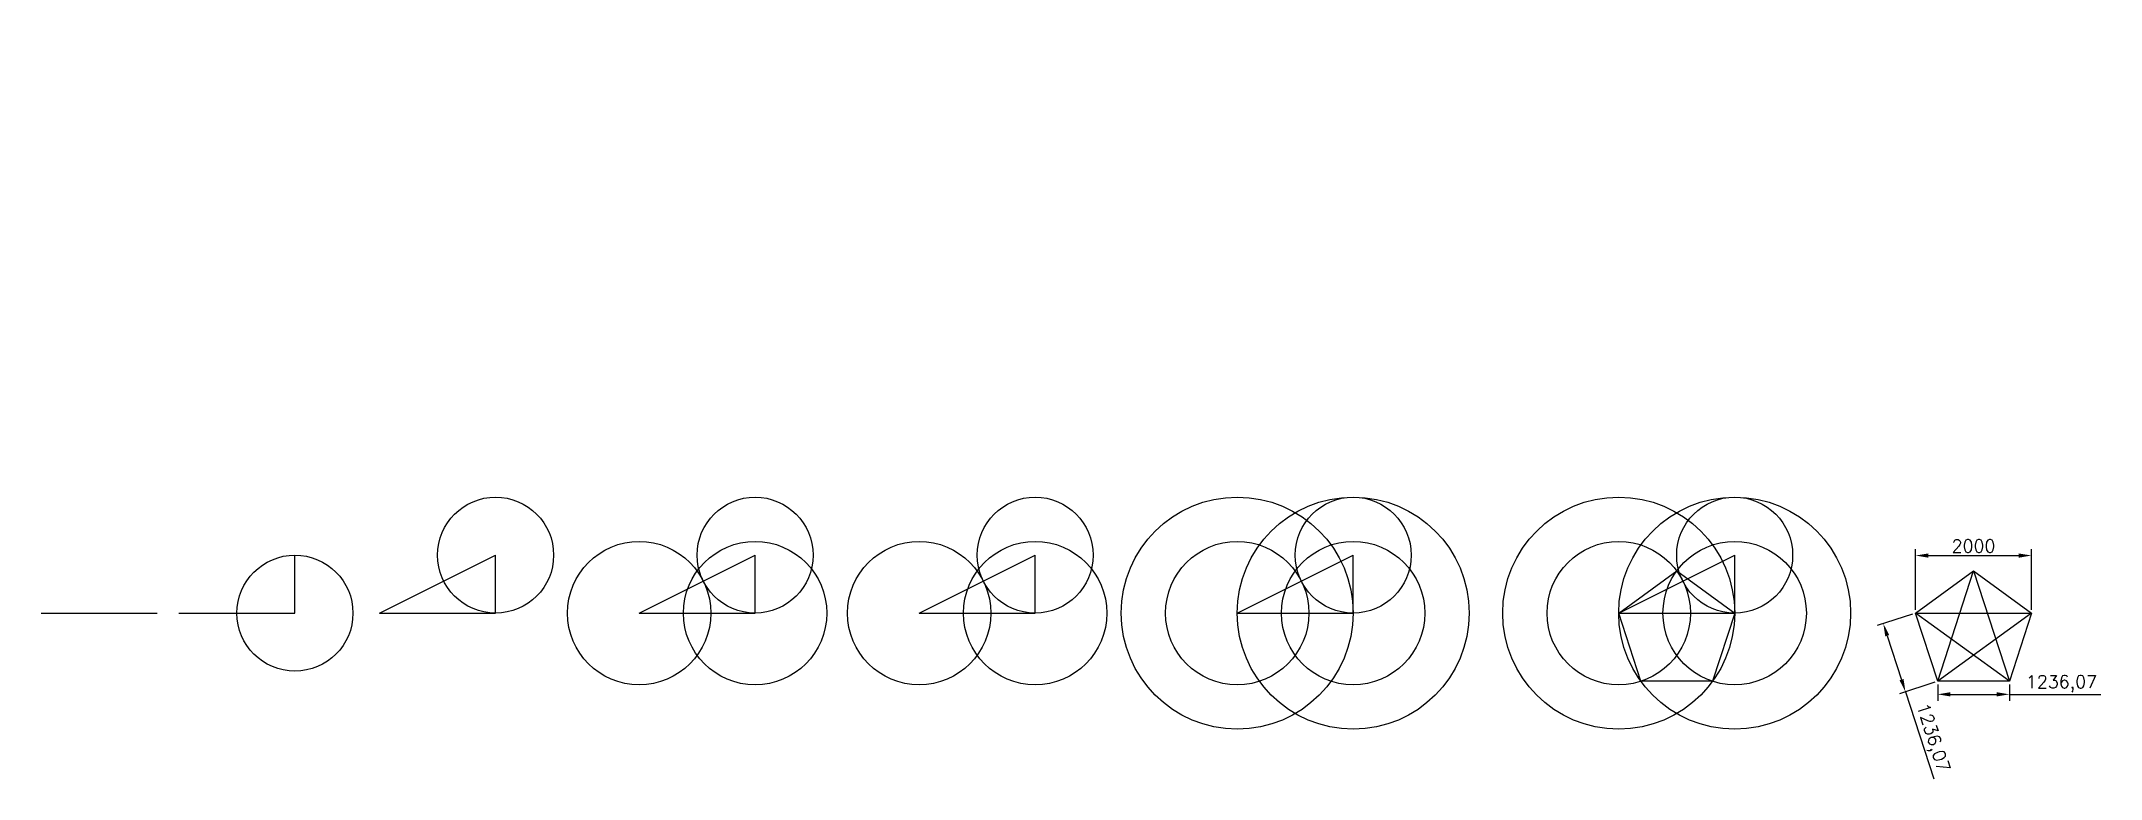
# Model space of a CAD drawing. Header units: millimetres. Extents: x 5358 to 40878, y -11228 to 1486.
import ezdxf

# ---------------------------------------------------------------- set-up
doc = ezdxf.new("R2010")
doc.units = ezdxf.units.MM
doc.styles.get("Standard").update_dxf_attribs({"font": 'txt', "bigfont": 'gbcbig.shx'})
doc.dimstyles.new('副本 ISO-25', dxfattribs={"dimscale": 88, "dimtxt": 2.5, "dimasz": 2.5, "dimexe": 1.25, "dimexo": 0.625, "dimtad": 1, "dimtxsty": 'Standard', "dimcen": 2.5, "dimclrd": 5, "dimclre": 5, "dimclrt": 5, "dimadec": 0, "dimazin": 0, "dimtfac": 1, "dimtmove": 0, "dimatfit": 3, "dimfxl": 1, "dimarcsym": 0})

# ---------------------------------------------------------------- blocks, each defined once
blk = doc.blocks.new('*D12')
at = {"color": 5, "lineweight": -2}
for p, q in [((37631, -8390), (37023, -8587)), ((37195, -8763), (37441, -9520)), ((38013, -9565), (37405, -9763)), ((37509, -9729), (37997, -11228))]:
    blk.add_line(p, q, dxfattribs=at)
at = {"color": 5}
for points in [[(37230, -8751), (37161, -8774), (37127, -8553)], [(37476, -9508), (37407, -9531), (37509, -9729)]]:
    blk.add_solid(points, dxfattribs=at)
at = {"layer": 'Defpoints', "color": 0}
for p in [(37683, -8373), (38065, -9548), (37509, -9729)]:
    blk.add_point(p, dxfattribs=at)
at = {"color": 5, "insert": (37961, -10527), "char_height": 220, "attachment_point": 5, "rotation": 288}
blk.add_mtext('1236,07', dxfattribs=at)
blk = doc.blocks.new('*D13')
at = {"color": 5, "lineweight": -2}
for p, q in [((38065, -9603), (38065, -9883)), ((38285, -9773), (39081, -9773)), ((39301, -9603), (39301, -9883)), ((39301, -9773), (40878, -9773))]:
    blk.add_line(p, q, dxfattribs=at)
at = {"color": 5}
for points in [[(38285, -9736), (38285, -9809), (38065, -9773)], [(39081, -9736), (39081, -9809), (39301, -9773)]]:
    blk.add_solid(points, dxfattribs=at)
at = {"layer": 'Defpoints', "color": 0}
for p in [(38065, -9548), (39301, -9548), (39301, -9773)]:
    blk.add_point(p, dxfattribs=at)
at = {"color": 5, "insert": (40200, -9589), "char_height": 220, "attachment_point": 5}
blk.add_mtext('1236,07', dxfattribs=at)
blk = doc.blocks.new('*D15')
at = {"color": 5, "lineweight": -2}
for p, q in [((37683, -8318), (37683, -7270)), ((37903, -7380), (39463, -7380)), ((39683, -8318), (39683, -7270))]:
    blk.add_line(p, q, dxfattribs=at)
at = {"color": 5}
for points in [[(37903, -7344), (37903, -7417), (37683, -7380)], [(39463, -7344), (39463, -7417), (39683, -7380)]]:
    blk.add_solid(points, dxfattribs=at)
at = {"layer": 'Defpoints', "color": 0}
for p in [(39683, -7380), (37683, -8373), (39683, -8373)]:
    blk.add_point(p, dxfattribs=at)
at = {"color": 5, "insert": (38683, -7215), "char_height": 220, "attachment_point": 5}
blk.add_mtext('2000', dxfattribs=at)

msp = doc.modelspace()

# ---------------------------------------------------------------- linework, layer by layer
for p, q in [((9734.459, -8372.767), (9734.459, -7372.767)), ((11195.195, -8372.767), (13195.195, -7372.767)), ((13195.195, -8372.767), (13195.195, -7372.767)), ((15669.806, -8372.767), (17669.806, -7372.767)), ((17669.806, -8372.767), (17669.806, -7372.767)), ((20500.124, -8372.767), (22500.124, -7372.767)), ((22500.124, -8372.767), (22500.124, -7372.767)), ((25984.713, -8372.767), (27984.713, -7372.767)), ((27984.713, -8372.767), (27984.713, -7372.767)), ((32563.615, -8372.767), (34563.615, -7372.767)), ((34563.615, -8372.767), (34563.615, -7372.767)), ((5357.949, -8372.767), (7357.949, -8372.767)), ((7734.459, -8372.767), (9734.459, -8372.767)), ((11195.195, -8372.767), (13195.195, -8372.767)), ((15669.806, -8372.767), (17669.806, -8372.767)), ((20500.124, -8372.767), (22500.124, -8372.767)), ((25984.713, -8372.767), (27984.713, -8372.767)), ((32563.615, -8372.767), (34563.615, -8372.767))]:
    msp.add_line(p, q)
at = {"color": 1}
for p, q in [((32563.615, -8372.767), (33563.615, -7646.225)), ((33563.615, -7646.225), (34563.615, -8372.767)), ((37683.293, -8372.767), (38683.293, -7646.225)), ((38065.259, -9548.338), (38683.293, -7646.225)), ((38683.293, -7646.225), (39683.293, -8372.767)), ((38683.293, -7646.225), (39301.327, -9548.338)), ((32945.581, -9548.338), (32563.615, -8372.767)), ((34563.615, -8372.767), (34181.649, -9548.338)), ((38065.259, -9548.338), (37683.293, -8372.767)), ((37683.293, -8372.767), (39683.293, -8372.767)), ((39301.327, -9548.338), (37683.293, -8372.767)), ((39683.293, -8372.767), (38065.259, -9548.338)), ((39683.293, -8372.767), (39301.327, -9548.338)), ((34181.649, -9548.338), (32945.581, -9548.338)), ((39301.327, -9548.338), (38065.259, -9548.338))]:
    msp.add_line(p, q, dxfattribs=at)
for centre, radius in [((13195.195, -7372.767), 1000), ((17669.806, -7372.767), 1000), ((22500.124, -7372.767), 1000), ((25984.713, -8372.767), 2000), ((27984.713, -8372.767), 2000), ((27984.713, -7372.767), 1000), ((32563.615, -8372.767), 2000), ((34563.615, -8372.767), 2000), ((34563.615, -7372.767), 1000), ((9734.459, -8372.767), 1000), ((15669.806, -8372.767), 1236.068), ((17669.806, -8372.767), 1236.068), ((20500.124, -8372.767), 1236.068), ((22500.124, -8372.767), 1236.068), ((25984.713, -8372.767), 1236.068), ((27984.713, -8372.767), 1236.068), ((32563.615, -8372.767), 1236.068), ((34563.615, -8372.767), 1236.068)]:
    msp.add_circle(centre, radius)

# ---------------------------------------------------------------- texts
at = {"char_height": 2.5, "attachment_point": 1}
for s, insert, width in [('{}', (33912.212, 1486.158), 3969.33521), ('{}{}', (32005.376, 1058.395), 5954.01087)]:
    msp.add_mtext(s, dxfattribs=dict(at, insert=insert, width=width))

# ---------------------------------------------------------------- dimensions: what is measured, and where the dimension line sits
at = {"color": 1}
dim = msp.add_linear_dim(base=(39683.293, -7380.416), p1=(37683.293, -8372.767), p2=(39683.293, -8372.767), dimstyle='副本 ISO-25', dxfattribs=at)
dim.commit()
dim.dimension.update_dxf_attribs({"geometry": '*D15', "text_midpoint": (38683.293, -7215.416)})
for p1, p2, distance, picture, middle in [((37683.293, -8372.767), (38065.259, -9548.338), -584.419, '*D12', (37961.405, -10526.646)), ((38065.259, -9548.338), (39301.327, -9548.338), -224.225, '*D13', (40199.661, -9589.229))]:
    dim = msp.add_aligned_dim(p1=p1, p2=p2, distance=distance, dimstyle='副本 ISO-25', dxfattribs=at)
    dim.commit()
    dim.dimension.update_dxf_attribs({"geometry": picture, "text_midpoint": middle})

doc.saveas('drawing.dxf')
